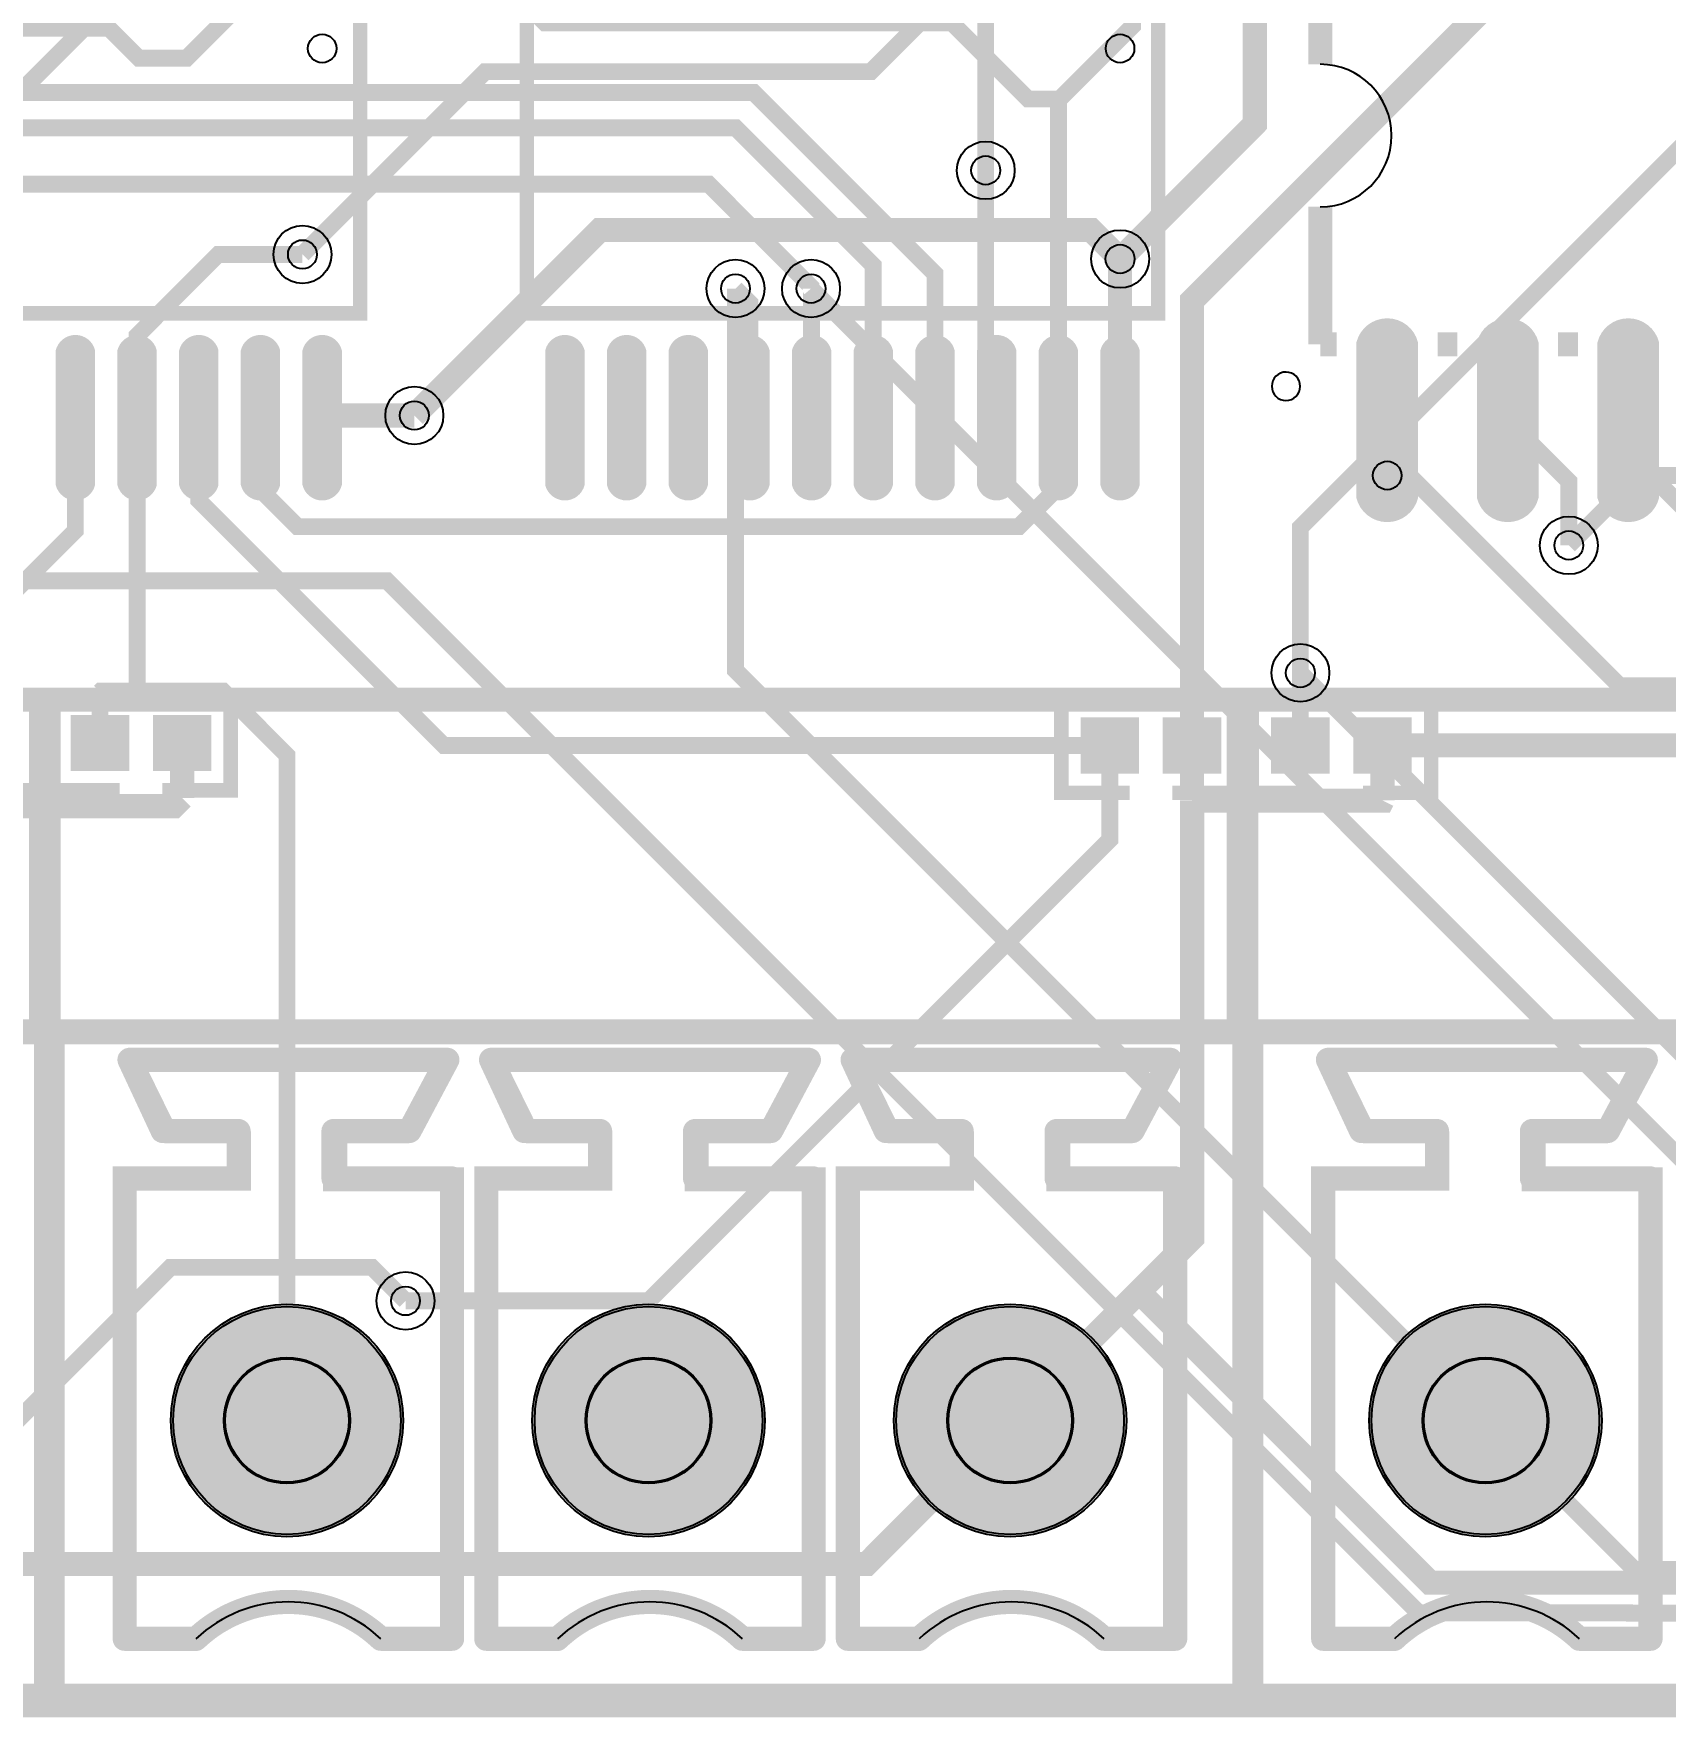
# Model space of a CAD drawing. Header units: millimetres. Extents: x -4 to 157, y 41 to 137.
# Drawn here: x 49.03 to 66.23, y 41.42 to 59.16 of the extents above; entities that cross this region are included whole.
import ezdxf

# ---------------------------------------------------------------- set-up
doc = ezdxf.new("R2010")
doc.units = ezdxf.units.MM
for name, color, linetype, true_color in [('BoardOutLine', 7, 'Continuous', 0xff00ff), ('BottomLayer', 7, 'Continuous', 0x0000ff), ('BottomSolderMaskLayer', 7, 'Continuous', 0xaa00ff), ('Document', 7, 'Continuous', 0xffffff), ('Hole', 7, 'Continuous', 0x222222), ('Multi-Layer', 7, 'Continuous', 0xc0c0c0), ('TopLayer', 7, 'Continuous', 0xff0000), ('TopPasteMaskLayer', 7, 'Continuous', 0x808080), ('TopSilkLayer', 7, 'Continuous', 0xffcc00), ('TopSolderMaskLayer', 7, 'Continuous', 0x800080)]:
    doc.layers.add(name, color=color, linetype=linetype, true_color=true_color)

msp = doc.modelspace()

# ---------------------------------------------------------------- hatches: boundary and pattern name
at = {"layer": 'BottomSolderMaskLayer'}
for points in [[(50.478, 44.552, 1), (52.928, 44.552, 1)], [(54.288, 44.552, 1), (56.738, 44.552, 1)], [(58.098, 44.552, 1), (60.548, 44.552, 1)], [(63.107, 44.552, 1), (65.557, 44.552, 1)]]:
    msp.add_hatch(color=256, dxfattribs=at).paths.add_polyline_path(points)
at = {"layer": 'Document'}
for points in [[(53.393, 48.225), (50.242, 48.225), (50.474, 47.729), (51.193, 47.729), (51.21, 47.728), (51.226, 47.724), (51.242, 47.719), (51.256, 47.712), (51.27, 47.702), (51.283, 47.692), (51.294, 47.679), (51.303, 47.665), (51.31, 47.65), (51.316, 47.635), (51.319, 47.618), (51.32, 47.602), (51.32, 47.102), (51.319, 47.085), (51.316, 47.069), (51.31, 47.053), (51.303, 47.038), (51.294, 47.024), (51.283, 47.012), (51.27, 47.001), (51.256, 46.992), (51.242, 46.984), (51.226, 46.979), (51.21, 46.976), (51.193, 46.975), (50.12, 46.975), (50.12, 42.379), (50.743, 42.379), (50.76, 42.378), (50.776, 42.374), (50.792, 42.369), (50.806, 42.362), (50.82, 42.353), (50.833, 42.342), (50.844, 42.329), (50.853, 42.315), (50.86, 42.3), (50.866, 42.285), (50.869, 42.268), (50.87, 42.252), (50.869, 42.235), (50.866, 42.219), (50.86, 42.203), (50.853, 42.188), (50.844, 42.174), (50.833, 42.162), (50.82, 42.151), (50.806, 42.142), (50.792, 42.134), (50.776, 42.129), (50.76, 42.126), (50.743, 42.125), (49.993, 42.125), (49.976, 42.126), (49.96, 42.129), (49.944, 42.134), (49.929, 42.142), (49.916, 42.151), (49.903, 42.162), (49.892, 42.174), (49.883, 42.188), (49.876, 42.203), (49.87, 42.219), (49.867, 42.235), (49.866, 42.252), (49.866, 47.102), (49.867, 47.118), (49.87, 47.135), (49.876, 47.15), (49.883, 47.165), (49.892, 47.179), (49.903, 47.192), (49.916, 47.203), (49.929, 47.212), (49.944, 47.219), (49.96, 47.224), (49.976, 47.228), (49.993, 47.229), (51.066, 47.229), (51.066, 47.475), (50.393, 47.475), (50.375, 47.476), (50.357, 47.48), (50.341, 47.486), (50.325, 47.495), (50.31, 47.505), (50.297, 47.518), (50.287, 47.532), (50.278, 47.548), (49.928, 48.298), (49.922, 48.314), (49.918, 48.33), (49.916, 48.347), (49.917, 48.364), (49.919, 48.381), (49.924, 48.397), (49.931, 48.413), (49.941, 48.427), (49.952, 48.44), (49.964, 48.451), (49.978, 48.461), (49.993, 48.469), (50.009, 48.474), (50.026, 48.478), (50.043, 48.479), (53.393, 48.479), (53.409, 48.478), (53.426, 48.474), (53.442, 48.469), (53.456, 48.462), (53.47, 48.453), (53.483, 48.442), (53.494, 48.429), (53.503, 48.415), (53.51, 48.4), (53.516, 48.385), (53.519, 48.368), (53.52, 48.352), (53.519, 48.335), (53.516, 48.319), (53.51, 48.303), (53.503, 48.288), (53.494, 48.274), (53.483, 48.262), (53.47, 48.251), (53.456, 48.242), (53.442, 48.234), (53.426, 48.229), (53.409, 48.226), (53.393, 48.225)], [(53.505, 48.292), (53.105, 47.542), (53.096, 47.527), (53.085, 47.514), (53.072, 47.503), (53.058, 47.493), (53.043, 47.485), (53.027, 47.479), (53.01, 47.476), (52.993, 47.475), (52.32, 47.475), (52.32, 47.229), (53.443, 47.229), (53.46, 47.228), (53.476, 47.224), (53.492, 47.219), (53.506, 47.212), (53.52, 47.203), (53.533, 47.192), (53.544, 47.179), (53.553, 47.165), (53.56, 47.15), (53.566, 47.135), (53.569, 47.118), (53.57, 47.102), (53.57, 42.252), (53.569, 42.235), (53.566, 42.219), (53.56, 42.203), (53.553, 42.188), (53.544, 42.174), (53.533, 42.162), (53.52, 42.151), (53.506, 42.142), (53.492, 42.134), (53.476, 42.129), (53.46, 42.126), (53.443, 42.125), (52.693, 42.125), (52.676, 42.126), (52.66, 42.129), (52.644, 42.134), (52.629, 42.142), (52.616, 42.151), (52.603, 42.162), (52.592, 42.174), (52.583, 42.188), (52.576, 42.203), (52.57, 42.219), (52.567, 42.235), (52.566, 42.252), (52.567, 42.268), (52.57, 42.285), (52.576, 42.3), (52.583, 42.315), (52.592, 42.329), (52.603, 42.342), (52.616, 42.353), (52.629, 42.362), (52.644, 42.369), (52.66, 42.374), (52.676, 42.378), (52.693, 42.379), (53.316, 42.379), (53.316, 46.975), (52.193, 46.975), (52.176, 46.976), (52.16, 46.979), (52.144, 46.984), (52.129, 46.992), (52.116, 47.001), (52.103, 47.012), (52.092, 47.024), (52.083, 47.038), (52.076, 47.053), (52.07, 47.069), (52.067, 47.085), (52.066, 47.102), (52.066, 47.602), (52.067, 47.618), (52.07, 47.635), (52.076, 47.65), (52.083, 47.665), (52.092, 47.679), (52.103, 47.692), (52.116, 47.702), (52.129, 47.712), (52.144, 47.719), (52.16, 47.724), (52.176, 47.728), (52.193, 47.729), (52.917, 47.729), (53.281, 48.412), (53.29, 48.426), (53.3, 48.438), (53.312, 48.45), (53.326, 48.46), (53.34, 48.467), (53.356, 48.473), (53.372, 48.477), (53.389, 48.479), (53.405, 48.478), (53.422, 48.475), (53.438, 48.471), (53.453, 48.464), (53.467, 48.455), (53.48, 48.445), (53.491, 48.432), (53.501, 48.419), (53.509, 48.404), (53.514, 48.389), (53.518, 48.373), (53.52, 48.356), (53.519, 48.339), (53.517, 48.323), (53.512, 48.307), (53.505, 48.292)], [(57.203, 48.225), (54.052, 48.225), (54.284, 47.729), (55.003, 47.729), (55.019, 47.728), (55.036, 47.724), (55.051, 47.719), (55.066, 47.712), (55.08, 47.702), (55.093, 47.692), (55.104, 47.679), (55.113, 47.665), (55.12, 47.65), (55.125, 47.635), (55.129, 47.618), (55.13, 47.602), (55.13, 47.102), (55.129, 47.085), (55.125, 47.069), (55.12, 47.053), (55.113, 47.038), (55.104, 47.024), (55.093, 47.012), (55.08, 47.001), (55.066, 46.992), (55.051, 46.984), (55.036, 46.979), (55.019, 46.976), (55.003, 46.975), (53.93, 46.975), (53.93, 42.379), (54.553, 42.379), (54.569, 42.378), (54.586, 42.375), (54.601, 42.369), (54.616, 42.362), (54.63, 42.353), (54.643, 42.342), (54.654, 42.329), (54.663, 42.315), (54.67, 42.3), (54.676, 42.285), (54.679, 42.268), (54.68, 42.252), (54.679, 42.235), (54.676, 42.219), (54.67, 42.203), (54.663, 42.188), (54.654, 42.175), (54.643, 42.162), (54.63, 42.151), (54.616, 42.142), (54.601, 42.135), (54.586, 42.129), (54.569, 42.126), (54.553, 42.125), (53.803, 42.125), (53.786, 42.126), (53.77, 42.129), (53.754, 42.135), (53.739, 42.142), (53.726, 42.151), (53.713, 42.162), (53.702, 42.175), (53.693, 42.188), (53.685, 42.203), (53.68, 42.219), (53.677, 42.235), (53.676, 42.252), (53.676, 47.102), (53.677, 47.118), (53.68, 47.135), (53.685, 47.15), (53.693, 47.165), (53.702, 47.179), (53.713, 47.192), (53.726, 47.203), (53.739, 47.212), (53.754, 47.219), (53.77, 47.224), (53.786, 47.228), (53.803, 47.229), (54.876, 47.229), (54.876, 47.475), (54.203, 47.475), (54.185, 47.476), (54.167, 47.48), (54.151, 47.486), (54.135, 47.495), (54.12, 47.505), (54.107, 47.518), (54.097, 47.532), (54.088, 47.548), (53.738, 48.298), (53.732, 48.314), (53.728, 48.33), (53.726, 48.347), (53.726, 48.364), (53.729, 48.381), (53.734, 48.397), (53.741, 48.413), (53.751, 48.427), (53.761, 48.44), (53.774, 48.451), (53.788, 48.461), (53.803, 48.469), (53.819, 48.474), (53.836, 48.478), (53.853, 48.479), (57.203, 48.479), (57.219, 48.478), (57.236, 48.474), (57.251, 48.469), (57.266, 48.462), (57.28, 48.453), (57.293, 48.442), (57.304, 48.429), (57.313, 48.415), (57.32, 48.4), (57.326, 48.385), (57.329, 48.368), (57.33, 48.352), (57.329, 48.335), (57.326, 48.319), (57.32, 48.303), (57.313, 48.288), (57.304, 48.274), (57.293, 48.262), (57.28, 48.251), (57.266, 48.242), (57.251, 48.234), (57.236, 48.229), (57.219, 48.226), (57.203, 48.225)], [(57.315, 48.292), (56.915, 47.542), (56.906, 47.527), (56.895, 47.514), (56.882, 47.503), (56.868, 47.493), (56.853, 47.485), (56.837, 47.479), (56.82, 47.476), (56.803, 47.475), (56.13, 47.475), (56.13, 47.229), (57.253, 47.229), (57.269, 47.228), (57.286, 47.224), (57.301, 47.219), (57.316, 47.212), (57.33, 47.203), (57.343, 47.192), (57.354, 47.179), (57.363, 47.165), (57.37, 47.15), (57.376, 47.135), (57.379, 47.118), (57.38, 47.102), (57.38, 42.252), (57.379, 42.235), (57.376, 42.219), (57.37, 42.203), (57.363, 42.188), (57.354, 42.175), (57.343, 42.162), (57.33, 42.151), (57.316, 42.142), (57.301, 42.135), (57.286, 42.129), (57.269, 42.126), (57.253, 42.125), (56.503, 42.125), (56.486, 42.126), (56.47, 42.129), (56.454, 42.135), (56.439, 42.142), (56.426, 42.151), (56.413, 42.162), (56.402, 42.175), (56.393, 42.188), (56.386, 42.203), (56.38, 42.219), (56.377, 42.235), (56.376, 42.252), (56.377, 42.268), (56.38, 42.285), (56.386, 42.3), (56.393, 42.315), (56.402, 42.329), (56.413, 42.342), (56.426, 42.353), (56.439, 42.362), (56.454, 42.369), (56.47, 42.375), (56.486, 42.378), (56.503, 42.379), (57.126, 42.379), (57.126, 46.975), (56.003, 46.975), (55.986, 46.976), (55.97, 46.979), (55.954, 46.984), (55.939, 46.992), (55.926, 47.001), (55.913, 47.012), (55.902, 47.024), (55.893, 47.038), (55.886, 47.053), (55.88, 47.069), (55.877, 47.085), (55.876, 47.102), (55.876, 47.602), (55.877, 47.618), (55.88, 47.635), (55.886, 47.65), (55.893, 47.665), (55.902, 47.679), (55.913, 47.692), (55.926, 47.702), (55.939, 47.712), (55.954, 47.719), (55.97, 47.724), (55.986, 47.728), (56.003, 47.729), (56.727, 47.729), (57.091, 48.412), (57.1, 48.425), (57.11, 48.438), (57.122, 48.449), (57.136, 48.459), (57.151, 48.466), (57.166, 48.472), (57.182, 48.475), (57.198, 48.477), (57.215, 48.476), (57.231, 48.474), (57.247, 48.469), (57.262, 48.462), (57.276, 48.453), (57.288, 48.443), (57.3, 48.431), (57.309, 48.418), (57.317, 48.403), (57.323, 48.388), (57.327, 48.372), (57.329, 48.356), (57.328, 48.339), (57.326, 48.323), (57.321, 48.307), (57.315, 48.292)], [(61.013, 48.225), (57.862, 48.225), (58.094, 47.729), (58.813, 47.729), (58.83, 47.728), (58.846, 47.724), (58.862, 47.719), (58.876, 47.712), (58.89, 47.702), (58.903, 47.692), (58.914, 47.679), (58.923, 47.665), (58.93, 47.65), (58.936, 47.635), (58.939, 47.618), (58.94, 47.602), (58.94, 47.102), (58.939, 47.085), (58.936, 47.069), (58.93, 47.053), (58.923, 47.038), (58.914, 47.024), (58.903, 47.012), (58.89, 47.001), (58.876, 46.992), (58.862, 46.984), (58.846, 46.979), (58.83, 46.976), (58.813, 46.975), (57.74, 46.975), (57.74, 42.379), (58.363, 42.379), (58.38, 42.378), (58.396, 42.374), (58.412, 42.369), (58.426, 42.362), (58.44, 42.352), (58.453, 42.341), (58.464, 42.329), (58.473, 42.315), (58.48, 42.3), (58.486, 42.285), (58.489, 42.268), (58.49, 42.252), (58.489, 42.235), (58.486, 42.219), (58.48, 42.203), (58.473, 42.188), (58.464, 42.174), (58.453, 42.162), (58.44, 42.151), (58.426, 42.142), (58.412, 42.134), (58.396, 42.129), (58.38, 42.126), (58.363, 42.125), (57.613, 42.125), (57.596, 42.126), (57.58, 42.129), (57.564, 42.134), (57.549, 42.142), (57.536, 42.151), (57.523, 42.162), (57.512, 42.174), (57.503, 42.188), (57.496, 42.203), (57.49, 42.219), (57.487, 42.235), (57.486, 42.252), (57.486, 47.102), (57.487, 47.118), (57.49, 47.135), (57.496, 47.15), (57.503, 47.165), (57.512, 47.179), (57.523, 47.192), (57.536, 47.202), (57.549, 47.212), (57.564, 47.219), (57.58, 47.224), (57.596, 47.228), (57.613, 47.229), (58.686, 47.229), (58.686, 47.475), (58.013, 47.475), (57.995, 47.476), (57.977, 47.48), (57.961, 47.486), (57.945, 47.495), (57.93, 47.505), (57.918, 47.518), (57.907, 47.532), (57.898, 47.548), (57.548, 48.298), (57.542, 48.314), (57.538, 48.33), (57.536, 48.347), (57.537, 48.364), (57.539, 48.381), (57.544, 48.397), (57.552, 48.413), (57.561, 48.427), (57.572, 48.44), (57.584, 48.451), (57.598, 48.461), (57.613, 48.469), (57.629, 48.474), (57.646, 48.478), (57.663, 48.479), (61.013, 48.479), (61.03, 48.478), (61.046, 48.474), (61.062, 48.469), (61.076, 48.462), (61.09, 48.452), (61.103, 48.441), (61.114, 48.429), (61.123, 48.415), (61.13, 48.4), (61.136, 48.385), (61.139, 48.368), (61.14, 48.352), (61.139, 48.335), (61.136, 48.319), (61.13, 48.303), (61.123, 48.288), (61.114, 48.274), (61.103, 48.262), (61.09, 48.251), (61.076, 48.242), (61.062, 48.234), (61.046, 48.229), (61.03, 48.226), (61.013, 48.225)], [(61.125, 48.292), (60.725, 47.542), (60.716, 47.527), (60.705, 47.514), (60.692, 47.503), (60.678, 47.493), (60.663, 47.485), (60.647, 47.479), (60.63, 47.476), (60.613, 47.475), (59.94, 47.475), (59.94, 47.229), (61.063, 47.229), (61.08, 47.228), (61.096, 47.224), (61.112, 47.219), (61.126, 47.212), (61.14, 47.202), (61.153, 47.192), (61.164, 47.179), (61.173, 47.165), (61.18, 47.15), (61.186, 47.135), (61.189, 47.118), (61.19, 47.102), (61.19, 42.252), (61.189, 42.235), (61.186, 42.219), (61.18, 42.203), (61.173, 42.188), (61.164, 42.174), (61.153, 42.162), (61.14, 42.151), (61.126, 42.142), (61.112, 42.134), (61.096, 42.129), (61.08, 42.126), (61.063, 42.125), (60.313, 42.125), (60.296, 42.126), (60.28, 42.129), (60.264, 42.134), (60.249, 42.142), (60.236, 42.151), (60.223, 42.162), (60.212, 42.174), (60.203, 42.188), (60.196, 42.203), (60.19, 42.219), (60.187, 42.235), (60.186, 42.252), (60.187, 42.268), (60.19, 42.285), (60.196, 42.3), (60.203, 42.315), (60.212, 42.329), (60.223, 42.341), (60.236, 42.352), (60.249, 42.362), (60.264, 42.369), (60.28, 42.374), (60.296, 42.378), (60.313, 42.379), (60.936, 42.379), (60.936, 46.975), (59.813, 46.975), (59.796, 46.976), (59.78, 46.979), (59.764, 46.984), (59.749, 46.992), (59.736, 47.001), (59.723, 47.012), (59.712, 47.024), (59.703, 47.038), (59.696, 47.053), (59.69, 47.069), (59.687, 47.085), (59.686, 47.102), (59.686, 47.602), (59.687, 47.618), (59.69, 47.635), (59.696, 47.65), (59.703, 47.665), (59.712, 47.679), (59.723, 47.692), (59.736, 47.702), (59.749, 47.712), (59.764, 47.719), (59.78, 47.724), (59.796, 47.728), (59.813, 47.729), (60.537, 47.729), (60.901, 48.411), (60.91, 48.426), (60.92, 48.438), (60.932, 48.45), (60.946, 48.459), (60.96, 48.467), (60.976, 48.473), (60.992, 48.477), (61.009, 48.479), (61.025, 48.478), (61.042, 48.475), (61.058, 48.471), (61.073, 48.464), (61.087, 48.455), (61.1, 48.444), (61.111, 48.432), (61.121, 48.419), (61.129, 48.404), (61.134, 48.389), (61.138, 48.372), (61.14, 48.356), (61.139, 48.339), (61.137, 48.323), (61.132, 48.307), (61.125, 48.292)], [(66.022, 48.225), (62.872, 48.225), (63.103, 47.729), (63.822, 47.729), (63.839, 47.728), (63.855, 47.724), (63.871, 47.719), (63.886, 47.712), (63.899, 47.702), (63.912, 47.692), (63.923, 47.679), (63.932, 47.665), (63.939, 47.65), (63.945, 47.635), (63.948, 47.618), (63.949, 47.602), (63.949, 47.102), (63.948, 47.085), (63.945, 47.069), (63.939, 47.053), (63.932, 47.038), (63.923, 47.024), (63.912, 47.012), (63.899, 47.001), (63.886, 46.992), (63.871, 46.984), (63.855, 46.979), (63.839, 46.976), (63.822, 46.975), (62.749, 46.975), (62.749, 42.379), (63.372, 42.379), (63.389, 42.378), (63.405, 42.374), (63.421, 42.369), (63.436, 42.362), (63.449, 42.353), (63.462, 42.342), (63.473, 42.329), (63.482, 42.315), (63.489, 42.3), (63.495, 42.285), (63.498, 42.268), (63.499, 42.252), (63.498, 42.235), (63.495, 42.219), (63.489, 42.203), (63.482, 42.188), (63.473, 42.174), (63.462, 42.162), (63.449, 42.151), (63.436, 42.142), (63.421, 42.134), (63.405, 42.129), (63.389, 42.126), (63.372, 42.125), (62.622, 42.125), (62.606, 42.126), (62.589, 42.129), (62.573, 42.134), (62.559, 42.142), (62.545, 42.151), (62.532, 42.162), (62.521, 42.174), (62.512, 42.188), (62.505, 42.203), (62.499, 42.219), (62.496, 42.235), (62.495, 42.252), (62.495, 47.102), (62.496, 47.118), (62.499, 47.135), (62.505, 47.15), (62.512, 47.165), (62.521, 47.179), (62.532, 47.192), (62.545, 47.203), (62.559, 47.212), (62.573, 47.219), (62.589, 47.224), (62.606, 47.228), (62.622, 47.229), (63.695, 47.229), (63.695, 47.475), (63.022, 47.475), (63.004, 47.476), (62.987, 47.48), (62.97, 47.486), (62.954, 47.495), (62.939, 47.505), (62.927, 47.518), (62.916, 47.532), (62.907, 47.548), (62.557, 48.298), (62.551, 48.314), (62.547, 48.33), (62.545, 48.347), (62.546, 48.364), (62.548, 48.381), (62.554, 48.397), (62.561, 48.413), (62.57, 48.427), (62.581, 48.44), (62.593, 48.451), (62.607, 48.461), (62.622, 48.469), (62.639, 48.474), (62.655, 48.478), (62.672, 48.479), (66.022, 48.479), (66.039, 48.478), (66.055, 48.474), (66.071, 48.469), (66.086, 48.462), (66.099, 48.453), (66.112, 48.442), (66.123, 48.429), (66.132, 48.415), (66.139, 48.4), (66.145, 48.385), (66.148, 48.368), (66.149, 48.352), (66.148, 48.335), (66.145, 48.319), (66.139, 48.303), (66.132, 48.288), (66.123, 48.274), (66.112, 48.262), (66.099, 48.251), (66.086, 48.242), (66.071, 48.234), (66.055, 48.229), (66.039, 48.226), (66.022, 48.225)], [(66.134, 48.292), (65.734, 47.542), (65.725, 47.527), (65.714, 47.514), (65.702, 47.503), (65.687, 47.493), (65.672, 47.485), (65.656, 47.479), (65.639, 47.476), (65.622, 47.475), (64.949, 47.475), (64.949, 47.229), (66.072, 47.229), (66.089, 47.228), (66.105, 47.224), (66.121, 47.219), (66.136, 47.212), (66.149, 47.203), (66.162, 47.192), (66.173, 47.179), (66.182, 47.165), (66.189, 47.15), (66.195, 47.135), (66.198, 47.118), (66.199, 47.102), (66.199, 42.252), (66.198, 42.235), (66.195, 42.219), (66.189, 42.203), (66.182, 42.188), (66.173, 42.174), (66.162, 42.162), (66.149, 42.151), (66.136, 42.142), (66.121, 42.134), (66.105, 42.129), (66.089, 42.126), (66.072, 42.125), (65.322, 42.125), (65.306, 42.126), (65.289, 42.129), (65.273, 42.134), (65.259, 42.142), (65.245, 42.151), (65.232, 42.162), (65.221, 42.174), (65.212, 42.188), (65.205, 42.203), (65.199, 42.219), (65.196, 42.235), (65.195, 42.252), (65.196, 42.268), (65.199, 42.285), (65.205, 42.3), (65.212, 42.315), (65.221, 42.329), (65.232, 42.342), (65.245, 42.353), (65.259, 42.362), (65.273, 42.369), (65.289, 42.374), (65.306, 42.378), (65.322, 42.379), (65.945, 42.379), (65.945, 46.975), (64.822, 46.975), (64.805, 46.976), (64.789, 46.979), (64.773, 46.984), (64.759, 46.992), (64.745, 47.001), (64.732, 47.012), (64.721, 47.024), (64.712, 47.038), (64.705, 47.053), (64.699, 47.069), (64.696, 47.085), (64.695, 47.102), (64.695, 47.602), (64.696, 47.618), (64.699, 47.635), (64.705, 47.65), (64.712, 47.665), (64.721, 47.679), (64.732, 47.692), (64.745, 47.702), (64.759, 47.712), (64.773, 47.719), (64.789, 47.724), (64.805, 47.728), (64.822, 47.729), (65.546, 47.729), (65.91, 48.412), (65.919, 48.426), (65.929, 48.438), (65.941, 48.45), (65.955, 48.46), (65.97, 48.467), (65.985, 48.473), (66.001, 48.477), (66.018, 48.479), (66.034, 48.478), (66.051, 48.475), (66.067, 48.471), (66.082, 48.464), (66.096, 48.455), (66.109, 48.445), (66.12, 48.432), (66.13, 48.419), (66.138, 48.404), (66.144, 48.389), (66.147, 48.373), (66.149, 48.356), (66.149, 48.339), (66.146, 48.323), (66.141, 48.307), (66.134, 48.292)], [(52.605, 42.16), (52.567, 42.194), (52.528, 42.227), (52.487, 42.259), (52.445, 42.289), (52.402, 42.317), (52.358, 42.343), (52.313, 42.368), (52.266, 42.391), (52.219, 42.412), (52.171, 42.431), (52.123, 42.448), (52.074, 42.463), (52.024, 42.476), (51.974, 42.488), (51.923, 42.497), (51.872, 42.504), (51.821, 42.509), (51.769, 42.512), (51.718, 42.513), (51.666, 42.512), (51.615, 42.509), (51.563, 42.504), (51.512, 42.496), (51.462, 42.487), (51.411, 42.476), (51.362, 42.463), (51.312, 42.447), (51.264, 42.43), (51.216, 42.411), (51.169, 42.39), (51.123, 42.367), (51.078, 42.342), (51.033, 42.316), (50.99, 42.288), (50.948, 42.258), (50.908, 42.226), (50.868, 42.193), (50.83, 42.158), (50.817, 42.148), (50.803, 42.139), (50.788, 42.132), (50.772, 42.127), (50.756, 42.124), (50.739, 42.124), (50.723, 42.125), (50.707, 42.129), (50.691, 42.134), (50.676, 42.142), (50.663, 42.152), (50.651, 42.163), (50.64, 42.176), (50.631, 42.19), (50.624, 42.205), (50.619, 42.221), (50.616, 42.237), (50.616, 42.254), (50.617, 42.27), (50.621, 42.287), (50.627, 42.302), (50.634, 42.317), (50.644, 42.33), (50.655, 42.343), (50.697, 42.381), (50.741, 42.418), (50.786, 42.454), (50.832, 42.487), (50.879, 42.519), (50.928, 42.549), (50.978, 42.578), (51.028, 42.604), (51.08, 42.629), (51.132, 42.651), (51.186, 42.672), (51.24, 42.691), (51.294, 42.708), (51.35, 42.722), (51.405, 42.735), (51.461, 42.745), (51.518, 42.754), (51.575, 42.76), (51.632, 42.765), (51.689, 42.767), (51.746, 42.767), (51.803, 42.765), (51.86, 42.761), (51.917, 42.754), (51.973, 42.746), (52.03, 42.735), (52.085, 42.723), (52.141, 42.708), (52.195, 42.692), (52.249, 42.673), (52.303, 42.652), (52.355, 42.63), (52.407, 42.605), (52.457, 42.579), (52.507, 42.55), (52.556, 42.52), (52.603, 42.488), (52.649, 42.455), (52.694, 42.42), (52.738, 42.383), (52.78, 42.344), (52.791, 42.332), (52.801, 42.318), (52.809, 42.304), (52.815, 42.288), (52.818, 42.272), (52.82, 42.255), (52.819, 42.239), (52.816, 42.222), (52.811, 42.206), (52.804, 42.191), (52.796, 42.177), (52.785, 42.165), (52.773, 42.153), (52.759, 42.144), (52.745, 42.136), (52.729, 42.13), (52.713, 42.126), (52.696, 42.125), (52.68, 42.126), (52.663, 42.128), (52.647, 42.133), (52.632, 42.14), (52.618, 42.149), (52.605, 42.16)], [(56.415, 42.16), (56.377, 42.194), (56.338, 42.227), (56.297, 42.259), (56.255, 42.289), (56.212, 42.317), (56.168, 42.343), (56.123, 42.368), (56.076, 42.391), (56.029, 42.412), (55.981, 42.431), (55.933, 42.448), (55.884, 42.463), (55.834, 42.476), (55.783, 42.488), (55.733, 42.497), (55.682, 42.504), (55.63, 42.509), (55.579, 42.512), (55.528, 42.513), (55.476, 42.512), (55.425, 42.509), (55.373, 42.504), (55.322, 42.497), (55.272, 42.487), (55.221, 42.476), (55.172, 42.463), (55.122, 42.448), (55.074, 42.43), (55.026, 42.411), (54.979, 42.39), (54.933, 42.367), (54.887, 42.343), (54.843, 42.316), (54.8, 42.288), (54.758, 42.258), (54.718, 42.226), (54.678, 42.193), (54.64, 42.159), (54.628, 42.148), (54.614, 42.139), (54.6, 42.132), (54.585, 42.127), (54.569, 42.123), (54.553, 42.122), (54.537, 42.123), (54.521, 42.126), (54.505, 42.13), (54.491, 42.137), (54.477, 42.146), (54.465, 42.156), (54.453, 42.168), (54.444, 42.181), (54.436, 42.195), (54.43, 42.21), (54.426, 42.225), (54.424, 42.241), (54.424, 42.258), (54.426, 42.274), (54.43, 42.289), (54.436, 42.304), (54.444, 42.318), (54.454, 42.331), (54.465, 42.343), (54.507, 42.381), (54.551, 42.418), (54.596, 42.454), (54.642, 42.487), (54.689, 42.519), (54.738, 42.549), (54.788, 42.578), (54.838, 42.604), (54.89, 42.629), (54.942, 42.652), (54.996, 42.672), (55.05, 42.691), (55.104, 42.708), (55.159, 42.722), (55.215, 42.735), (55.271, 42.746), (55.328, 42.754), (55.385, 42.76), (55.442, 42.765), (55.499, 42.767), (55.556, 42.767), (55.613, 42.765), (55.67, 42.761), (55.727, 42.754), (55.783, 42.746), (55.84, 42.735), (55.895, 42.723), (55.951, 42.708), (56.005, 42.692), (56.059, 42.673), (56.113, 42.652), (56.165, 42.63), (56.217, 42.605), (56.267, 42.579), (56.317, 42.551), (56.366, 42.52), (56.413, 42.489), (56.459, 42.455), (56.504, 42.42), (56.548, 42.383), (56.59, 42.344), (56.601, 42.332), (56.611, 42.319), (56.619, 42.304), (56.624, 42.288), (56.628, 42.272), (56.63, 42.256), (56.629, 42.239), (56.626, 42.223), (56.621, 42.207), (56.614, 42.192), (56.606, 42.177), (56.595, 42.165), (56.583, 42.153), (56.569, 42.144), (56.555, 42.136), (56.539, 42.13), (56.523, 42.127), (56.506, 42.125), (56.49, 42.126), (56.473, 42.128), (56.457, 42.133), (56.442, 42.14), (56.428, 42.149), (56.415, 42.16)], [(60.226, 42.16), (60.187, 42.194), (60.148, 42.227), (60.107, 42.259), (60.065, 42.289), (60.022, 42.317), (59.978, 42.343), (59.933, 42.368), (59.886, 42.391), (59.839, 42.412), (59.791, 42.431), (59.743, 42.448), (59.694, 42.463), (59.644, 42.476), (59.594, 42.488), (59.543, 42.497), (59.492, 42.504), (59.441, 42.509), (59.389, 42.512), (59.338, 42.513), (59.286, 42.512), (59.235, 42.509), (59.183, 42.504), (59.132, 42.496), (59.082, 42.487), (59.031, 42.476), (58.982, 42.463), (58.932, 42.447), (58.884, 42.43), (58.836, 42.411), (58.789, 42.39), (58.743, 42.367), (58.698, 42.342), (58.653, 42.316), (58.61, 42.288), (58.568, 42.258), (58.528, 42.226), (58.488, 42.193), (58.45, 42.158), (58.437, 42.148), (58.423, 42.139), (58.408, 42.132), (58.392, 42.127), (58.376, 42.124), (58.359, 42.124), (58.343, 42.125), (58.327, 42.129), (58.311, 42.134), (58.296, 42.142), (58.283, 42.152), (58.271, 42.163), (58.26, 42.176), (58.251, 42.19), (58.244, 42.205), (58.239, 42.221), (58.236, 42.237), (58.236, 42.254), (58.237, 42.27), (58.241, 42.287), (58.247, 42.302), (58.254, 42.317), (58.264, 42.33), (58.275, 42.343), (58.317, 42.381), (58.361, 42.418), (58.406, 42.454), (58.452, 42.487), (58.5, 42.519), (58.548, 42.549), (58.598, 42.578), (58.648, 42.604), (58.7, 42.629), (58.752, 42.651), (58.806, 42.672), (58.86, 42.691), (58.914, 42.708), (58.97, 42.722), (59.025, 42.735), (59.081, 42.745), (59.138, 42.754), (59.195, 42.76), (59.252, 42.765), (59.309, 42.767), (59.366, 42.767), (59.423, 42.765), (59.48, 42.76), (59.537, 42.754), (59.593, 42.746), (59.65, 42.735), (59.705, 42.723), (59.761, 42.708), (59.815, 42.692), (59.869, 42.673), (59.923, 42.652), (59.975, 42.63), (60.027, 42.605), (60.077, 42.579), (60.127, 42.55), (60.176, 42.52), (60.223, 42.488), (60.269, 42.455), (60.314, 42.42), (60.358, 42.383), (60.4, 42.344), (60.411, 42.332), (60.421, 42.318), (60.429, 42.304), (60.435, 42.288), (60.438, 42.272), (60.44, 42.255), (60.439, 42.239), (60.436, 42.222), (60.431, 42.206), (60.425, 42.191), (60.416, 42.177), (60.405, 42.165), (60.393, 42.153), (60.379, 42.144), (60.365, 42.136), (60.349, 42.13), (60.333, 42.126), (60.316, 42.125), (60.3, 42.126), (60.283, 42.128), (60.267, 42.133), (60.252, 42.14), (60.238, 42.149), (60.226, 42.16)], [(65.235, 42.16), (65.197, 42.194), (65.157, 42.227), (65.116, 42.259), (65.074, 42.289), (65.031, 42.317), (64.987, 42.343), (64.942, 42.368), (64.896, 42.391), (64.848, 42.412), (64.801, 42.431), (64.752, 42.448), (64.703, 42.463), (64.653, 42.476), (64.603, 42.488), (64.552, 42.497), (64.501, 42.504), (64.45, 42.509), (64.398, 42.512), (64.347, 42.513), (64.295, 42.512), (64.244, 42.509), (64.193, 42.504), (64.142, 42.496), (64.091, 42.487), (64.041, 42.476), (63.991, 42.463), (63.942, 42.447), (63.893, 42.43), (63.845, 42.411), (63.798, 42.39), (63.752, 42.367), (63.707, 42.342), (63.663, 42.316), (63.619, 42.288), (63.578, 42.258), (63.537, 42.226), (63.497, 42.193), (63.459, 42.158), (63.447, 42.148), (63.433, 42.139), (63.417, 42.132), (63.402, 42.127), (63.385, 42.124), (63.369, 42.124), (63.352, 42.125), (63.336, 42.129), (63.32, 42.134), (63.306, 42.142), (63.292, 42.152), (63.28, 42.163), (63.269, 42.176), (63.26, 42.19), (63.253, 42.205), (63.248, 42.221), (63.246, 42.237), (63.245, 42.254), (63.246, 42.27), (63.25, 42.287), (63.256, 42.302), (63.264, 42.317), (63.273, 42.33), (63.284, 42.343), (63.327, 42.381), (63.37, 42.418), (63.415, 42.454), (63.461, 42.487), (63.509, 42.519), (63.557, 42.549), (63.607, 42.578), (63.657, 42.604), (63.709, 42.629), (63.762, 42.651), (63.815, 42.672), (63.869, 42.691), (63.923, 42.708), (63.979, 42.722), (64.034, 42.735), (64.091, 42.745), (64.147, 42.754), (64.204, 42.76), (64.261, 42.765), (64.318, 42.767), (64.375, 42.767), (64.432, 42.765), (64.489, 42.761), (64.546, 42.754), (64.603, 42.746), (64.659, 42.735), (64.715, 42.723), (64.77, 42.708), (64.824, 42.692), (64.879, 42.673), (64.932, 42.652), (64.984, 42.63), (65.036, 42.605), (65.087, 42.579), (65.136, 42.55), (65.185, 42.52), (65.232, 42.488), (65.279, 42.455), (65.323, 42.42), (65.367, 42.383), (65.409, 42.344), (65.421, 42.332), (65.43, 42.318), (65.438, 42.304), (65.444, 42.288), (65.447, 42.272), (65.449, 42.255), (65.448, 42.239), (65.446, 42.222), (65.441, 42.206), (65.434, 42.191), (65.425, 42.177), (65.414, 42.165), (65.402, 42.153), (65.388, 42.144), (65.374, 42.136), (65.358, 42.13), (65.342, 42.126), (65.325, 42.125), (65.309, 42.126), (65.292, 42.128), (65.277, 42.133), (65.262, 42.14), (65.247, 42.149), (65.235, 42.16)]]:
    msp.add_hatch(color=256, dxfattribs=at).paths.add_polyline_path(points)
at = {"layer": 'Multi-Layer'}
for points in [[(50.503, 44.552, 1), (52.903, 44.552, 1)], [(54.313, 44.552, 1), (56.713, 44.552, 1)], [(58.123, 44.552, 1), (60.523, 44.552, 1)], [(63.132, 44.552, 1), (65.532, 44.552, 1)]]:
    msp.add_hatch(color=256, dxfattribs=at).paths.add_polyline_path(points)
at = {"layer": 'TopLayer'}
for points in [[(63.597, 54.29, -0.785398), (62.997, 54.29), (62.997, 55.89, -0.785398), (63.597, 55.89)], [(64.867, 54.29, -0.785398), (64.267, 54.29), (64.267, 55.89, -0.785398), (64.867, 55.89)], [(66.137, 54.29, -0.785398), (65.537, 54.29), (65.537, 55.89, -0.785398), (66.137, 55.89)], [(49.656, 54.428, -0.785398), (49.292, 54.428), (49.292, 55.806, -0.785398), (49.656, 55.806)], [(50.306, 54.428, -0.785398), (49.942, 54.428), (49.942, 55.806, -0.785398), (50.306, 55.806)], [(50.956, 54.428, -0.785398), (50.592, 54.428), (50.592, 55.806, -0.785398), (50.956, 55.806)], [(51.606, 54.428, -0.785398), (51.242, 54.428), (51.242, 55.806, -0.785398), (51.606, 55.806)], [(52.256, 54.428, -0.785398), (51.892, 54.428), (51.892, 55.806, -0.785398), (52.256, 55.806)], [(54.814, 54.428, -0.785398), (54.45, 54.428), (54.45, 55.806, -0.785398), (54.814, 55.806)], [(55.464, 54.428, -0.785398), (55.1, 54.428), (55.1, 55.806, -0.785398), (55.464, 55.806)], [(56.114, 54.428, -0.785398), (55.75, 54.428), (55.75, 55.806, -0.785398), (56.114, 55.806)], [(56.764, 54.428, -0.785398), (56.4, 54.428), (56.4, 55.806, -0.785398), (56.764, 55.806)], [(57.414, 54.428, -0.785398), (57.049, 54.428), (57.049, 55.806, -0.785398), (57.414, 55.806)], [(58.063, 54.428, -0.785398), (57.699, 54.428), (57.699, 55.806, -0.785398), (58.063, 55.806)], [(58.714, 54.428, -0.785398), (58.35, 54.428), (58.35, 55.806, -0.785398), (58.714, 55.806)], [(59.364, 54.428, -0.785398), (59, 54.428), (59, 55.806, -0.785398), (59.364, 55.806)], [(60.014, 54.428, -0.785398), (59.65, 54.428), (59.65, 55.806, -0.785398), (60.014, 55.806)], [(60.664, 54.428, -0.785398), (60.3, 54.428), (60.3, 55.806, -0.785398), (60.664, 55.806)], [(50.015, 51.419), (50.015, 51.959), (49.449, 51.959), (49.449, 51.419)], [(50.315, 51.419), (50.315, 51.959), (50.881, 51.959), (50.881, 51.419)], [(60.658, 51.394), (60.658, 51.934), (60.092, 51.934), (60.092, 51.394)], [(60.958, 51.394), (60.958, 51.934), (61.523, 51.934), (61.523, 51.394)], [(62.664, 51.394), (62.664, 51.934), (62.099, 51.934), (62.099, 51.394)], [(62.964, 51.394), (62.964, 51.934), (63.53, 51.934), (63.53, 51.394)]]:
    msp.add_hatch(color=256, dxfattribs=at).paths.add_polyline_path(points)
at = {"layer": 'TopPasteMaskLayer'}
for points in [[(63.597, 54.29, -0.785398), (62.997, 54.29), (62.997, 55.89, -0.785398), (63.597, 55.89)], [(64.867, 54.29, -0.785398), (64.267, 54.29), (64.267, 55.89, -0.785398), (64.867, 55.89)], [(66.137, 54.29, -0.785398), (65.537, 54.29), (65.537, 55.89, -0.785398), (66.137, 55.89)], [(49.656, 54.428, -0.785398), (49.292, 54.428), (49.292, 55.806, -0.785398), (49.656, 55.806)], [(50.306, 54.428, -0.785398), (49.942, 54.428), (49.942, 55.806, -0.785398), (50.306, 55.806)], [(50.956, 54.428, -0.785398), (50.592, 54.428), (50.592, 55.806, -0.785398), (50.956, 55.806)], [(51.606, 54.428, -0.785398), (51.242, 54.428), (51.242, 55.806, -0.785398), (51.606, 55.806)], [(52.256, 54.428, -0.785398), (51.892, 54.428), (51.892, 55.806, -0.785398), (52.256, 55.806)], [(54.814, 54.428, -0.785398), (54.45, 54.428), (54.45, 55.806, -0.785398), (54.814, 55.806)], [(55.464, 54.428, -0.785398), (55.1, 54.428), (55.1, 55.806, -0.785398), (55.464, 55.806)], [(56.114, 54.428, -0.785398), (55.75, 54.428), (55.75, 55.806, -0.785398), (56.114, 55.806)], [(56.764, 54.428, -0.785398), (56.4, 54.428), (56.4, 55.806, -0.785398), (56.764, 55.806)], [(57.414, 54.428, -0.785398), (57.049, 54.428), (57.049, 55.806, -0.785398), (57.414, 55.806)], [(58.063, 54.428, -0.785398), (57.699, 54.428), (57.699, 55.806, -0.785398), (58.063, 55.806)], [(58.714, 54.428, -0.785398), (58.35, 54.428), (58.35, 55.806, -0.785398), (58.714, 55.806)], [(59.364, 54.428, -0.785398), (59, 54.428), (59, 55.806, -0.785398), (59.364, 55.806)], [(60.014, 54.428, -0.785398), (59.65, 54.428), (59.65, 55.806, -0.785398), (60.014, 55.806)], [(60.664, 54.428, -0.785398), (60.3, 54.428), (60.3, 55.806, -0.785398), (60.664, 55.806)], [(50.03, 51.459), (50.03, 51.919), (49.99, 51.959), (49.489, 51.959), (49.449, 51.919), (49.449, 51.459), (49.489, 51.419), (49.99, 51.419)], [(50.3, 51.459), (50.3, 51.919), (50.34, 51.959), (50.841, 51.959), (50.881, 51.919), (50.881, 51.459), (50.841, 51.419), (50.34, 51.419)], [(60.673, 51.434), (60.673, 51.894), (60.633, 51.934), (60.132, 51.934), (60.092, 51.894), (60.092, 51.434), (60.132, 51.394), (60.633, 51.394)], [(60.943, 51.434), (60.943, 51.894), (60.983, 51.934), (61.483, 51.934), (61.523, 51.894), (61.523, 51.434), (61.483, 51.394), (60.983, 51.394)], [(62.679, 51.434), (62.679, 51.894), (62.639, 51.934), (62.139, 51.934), (62.099, 51.894), (62.099, 51.434), (62.139, 51.394), (62.639, 51.394)], [(62.949, 51.434), (62.949, 51.894), (62.989, 51.934), (63.49, 51.934), (63.53, 51.894), (63.53, 51.434), (63.49, 51.394), (62.989, 51.394)]]:
    msp.add_hatch(color=256, dxfattribs=at).paths.add_polyline_path(points)
at = {"layer": 'TopSolderMaskLayer'}
for points in [[(63.622, 54.272, -0.785398), (62.972, 54.272), (62.972, 55.909, -0.785398), (63.622, 55.909)], [(64.892, 54.272, -0.785398), (64.242, 54.272), (64.242, 55.909, -0.785398), (64.892, 55.909)], [(66.162, 54.272, -0.785398), (65.512, 54.272), (65.512, 55.909, -0.785398), (66.162, 55.909)], [(49.681, 54.408, -0.785398), (49.266, 54.408), (49.266, 55.826, -0.785398), (49.681, 55.826)], [(50.331, 54.408, -0.785398), (49.916, 54.408), (49.916, 55.826, -0.785398), (50.331, 55.826)], [(50.981, 54.408, -0.785398), (50.566, 54.408), (50.566, 55.826, -0.785398), (50.981, 55.826)], [(51.631, 54.408, -0.785398), (51.216, 54.408), (51.216, 55.826, -0.785398), (51.631, 55.826)], [(52.281, 54.408, -0.785398), (51.866, 54.408), (51.866, 55.826, -0.785398), (52.281, 55.826)], [(54.839, 54.408, -0.785398), (54.424, 54.408), (54.424, 55.826, -0.785398), (54.839, 55.826)], [(55.489, 54.408, -0.785398), (55.074, 54.408), (55.074, 55.826, -0.785398), (55.489, 55.826)], [(56.139, 54.408, -0.785398), (55.724, 54.408), (55.724, 55.826, -0.785398), (56.139, 55.826)], [(56.789, 54.408, -0.785398), (56.374, 54.408), (56.374, 55.826, -0.785398), (56.789, 55.826)], [(57.439, 54.408, -0.785398), (57.024, 54.408), (57.024, 55.826, -0.785398), (57.439, 55.826)], [(58.089, 54.408, -0.785398), (57.674, 54.408), (57.674, 55.826, -0.785398), (58.089, 55.826)], [(58.739, 54.408, -0.785398), (58.324, 54.408), (58.324, 55.826, -0.785398), (58.739, 55.826)], [(59.389, 54.408, -0.785398), (58.974, 54.408), (58.974, 55.826, -0.785398), (59.389, 55.826)], [(60.039, 54.408, -0.785398), (59.624, 54.408), (59.624, 55.826, -0.785398), (60.039, 55.826)], [(60.689, 54.408, -0.785398), (60.274, 54.408), (60.274, 55.826, -0.785398), (60.689, 55.826)], [(50.04, 51.394), (50.04, 51.985), (49.424, 51.985), (49.424, 51.394)], [(50.29, 51.394), (50.29, 51.985), (50.906, 51.985), (50.906, 51.394)], [(60.683, 51.368), (60.683, 51.959), (60.067, 51.959), (60.067, 51.368)], [(60.932, 51.368), (60.932, 51.959), (61.549, 51.959), (61.549, 51.368)], [(62.69, 51.368), (62.69, 51.959), (62.073, 51.959), (62.073, 51.368)], [(62.939, 51.368), (62.939, 51.959), (63.555, 51.959), (63.555, 51.368)], [(50.478, 44.552, 1), (52.928, 44.552, 1)], [(54.288, 44.552, 1), (56.738, 44.552, 1)], [(58.098, 44.552, 1), (60.548, 44.552, 1)], [(63.107, 44.552, 1), (65.557, 44.552, 1)]]:
    msp.add_hatch(color=256, dxfattribs=at).paths.add_polyline_path(points)

# ---------------------------------------------------------------- linework, layer by layer
at = {"layer": 'BoardOutLine', "const_width": 0.254}
msp.add_lwpolyline([(100.543, 129.052), (100.543, 136.552), (-3.457, 136.552), (-3.457, 41.552), (156.543, 41.552), (156.543, 136.552), (125.543, 136.552), (125.543, 129.052), (100.543, 129.052)], close=True, dxfattribs=at)
at = {"layer": 'BottomLayer'}
for points, const_width in [([(95.796, 99.882), (95.796, 82.19), (95.483, 81.877), (95.483, 81.399), (95.485, 81.397), (95.485, 72.687), (93.618, 70.82), (93.618, 67.514), (92.179, 66.075), (65.806, 66.075), (59.066, 59.335), (59.066, 57.723)], 0.178), ([(51.866, 56.837), (53.792, 58.763), (57.855, 58.763), (65.528, 66.436), (81.498, 66.436), (83.48, 68.418), (91.903, 68.418), (93.106, 69.622), (93.106, 96.054), (94.526, 97.473), (94.526, 98.368)], 0.178), ([(23.958, 94.866), (23.958, 94.674), (44.523, 74.108), (44.523, 73.275), (45.965, 71.833), (45.965, 66.799), (44.856, 65.691), (44.856, 58.975), (45.787, 58.044), (45.787, 56.411), (45.214, 55.837), (45.214, 43.934), (46.176, 42.972), (47.281, 42.972), (50.475, 46.166), (52.598, 46.166), (52.952, 45.812)], 0.178), ([(62.382, 52.429), (62.382, 53.96), (72.297, 63.876), (95.804, 63.876), (98.109, 66.181)], 0.178), ([(50.394, 59.49), (49.834, 59.49), (47.331, 56.987)], 0.178), ([(114.954, 58.039), (106.908, 49.993), (76.176, 49.993), (71.66, 54.509), (65.948, 54.509), (65.211, 53.772)], 0.178), ([(53.045, 55.14), (55.001, 57.095), (60.176, 57.095), (60.482, 56.789)], 0.254), ([(56.429, 56.477), (56.429, 52.455), (64.332, 44.552)], 0.178), ([(68.142, 44.552), (68.142, 45.56), (57.225, 56.477)], 0.178), ([(47.057, 53.399), (52.756, 53.399), (63.629, 42.526), (65.847, 42.526), (65.851, 42.522), (67.936, 42.522), (67.94, 42.526), (68.345, 42.526), (68.349, 42.522), (69.76, 42.522), (69.764, 42.526), (89.719, 42.526), (91.063, 43.87), (91.063, 44.296), (93.65, 46.884), (98.704, 46.884)], 0.178), ([(62.382, 52.429), (69.625, 45.185), (69.625, 43.949), (68.659, 42.983), (65.901, 42.983), (64.332, 44.552)], 0.178)]:
    msp.add_lwpolyline(points, dxfattribs=dict(at, const_width=const_width))
at = {"layer": 'BottomSolderMaskLayer'}
for centre, radius in [((51.703, 44.552), 1.225), ((55.513, 44.552), 1.225), ((59.323, 44.552), 1.225), ((64.332, 44.552), 1.225), ((51.703, 44.552), 0.664), ((55.513, 44.552), 0.664), ((59.323, 44.552), 0.664), ((64.332, 44.552), 0.664)]:
    msp.add_circle(centre, radius, dxfattribs=at)
at = {"layer": 'Document'}
msp.add_circle((63.297, 54.508), 0.15, dxfattribs=at)
at = {"layer": 'Hole'}
for centre in [(59.066, 57.723), (51.866, 56.837), (60.482, 56.789), (56.429, 56.477), (57.225, 56.477), (53.045, 55.14), (65.211, 53.772), (62.382, 52.428), (52.952, 45.812)]:
    msp.add_circle(centre, 0.152, dxfattribs=at)
at = {"layer": 'Multi-Layer'}
for centre, radius in [((59.066, 57.723), 0.305), ((51.866, 56.837), 0.305), ((60.482, 56.789), 0.305), ((56.429, 56.477), 0.305), ((57.225, 56.477), 0.305), ((53.045, 55.14), 0.305), ((65.211, 53.772), 0.305), ((62.382, 52.428), 0.305), ((52.952, 45.812), 0.305), ((51.703, 44.552), 1.2), ((55.513, 44.552), 1.2), ((59.323, 44.552), 1.2), ((64.332, 44.552), 1.2), ((51.703, 44.552), 0.65), ((55.513, 44.552), 0.65), ((59.323, 44.552), 0.65), ((64.332, 44.552), 0.65)]:
    msp.add_circle(centre, radius, dxfattribs=at)
at = {"layer": 'TopLayer'}
for points, const_width in [([(60.482, 56.789), (61.902, 58.21), (61.902, 61.1)], 0.254), ([(59.832, 58.475), (59.511, 58.475), (58.708, 59.278), (54.422, 59.278), (53.439, 60.261), (52.672, 60.261), (52.074, 60.859)], 0.178), ([(60.482, 60.859), (60.613, 60.728), (60.613, 59.242), (59.846, 58.475), (59.832, 58.475)], 0.178), ([(61.241, 52.243), (61.241, 56.351), (64.567, 59.677)], 0.254), ([(51.424, 59.683), (50.646, 58.906), (50.141, 58.906), (49.825, 59.222), (28.539, 59.222), (26.212, 56.895)], 0.178), ([(58.532, 55.117), (58.532, 56.633), (56.621, 58.544), (35.791, 58.544), (35.761, 58.574)], 0.178), ([(59.832, 58.475), (59.832, 55.117)], 0.178), ([(28.07, 54.672), (28.07, 56.618), (29.429, 57.977), (38.711, 57.977), (38.906, 58.171), (56.431, 58.171), (57.881, 56.721), (57.881, 55.117)], 0.178), ([(45.207, 57.577), (56.146, 57.577), (57.225, 56.497), (57.225, 56.477)], 0.178), ([(59.182, 55.117), (59.066, 55.233), (59.066, 57.723)], 0.178), ([(50.124, 55.117), (50.124, 55.982), (50.978, 56.837), (51.866, 56.837)], 0.178), ([(60.482, 55.117), (60.482, 56.789)], 0.254), ([(56.581, 55.117), (56.581, 56.324), (56.429, 56.477)], 0.178), ([(57.231, 55.117), (57.231, 56.47), (57.225, 56.477)], 0.178), ([(47.776, 52.23), (49.473, 53.927), (49.473, 55.117)], 0.178), ([(50.124, 52.236), (50.124, 55.117)], 0.178), ([(60.375, 51.664), (53.355, 51.664), (50.774, 54.245), (50.774, 55.117)], 0.178), ([(51.424, 55.117), (51.424, 54.359), (51.814, 53.969), (59.415, 53.969), (59.832, 54.385), (59.832, 55.117)], 0.178), ([(53.045, 55.14), (52.096, 55.14), (52.074, 55.117)], 0.254), ([(114.849, 44.552), (113.361, 46.039), (98.549, 46.039), (96.529, 48.06), (77.44, 48.06), (74.704, 50.796), (74.704, 51.155), (73.567, 52.292), (65.747, 52.292), (63.297, 54.742), (63.297, 55.09)], 0.178), ([(64.567, 55.09), (65.211, 54.446), (65.211, 53.772)], 0.178), ([(69.507, 53.134), (67.451, 53.134), (65.837, 54.748), (65.837, 55.09)], 0.178), ([(62.382, 52.429), (62.382, 51.664)], 0.178), ([(61.241, 51.953), (61.241, 52.243)], 0.254), ([(50.124, 52.236), (49.738, 52.236), (49.732, 52.23)], 0.178), ([(49.732, 51.689), (49.732, 52.23)], 0.178), ([(51.703, 44.552), (51.703, 51.56), (51.028, 52.236), (50.124, 52.236)], 0.178), ([(61.241, 51.953), (61.241, 51.664)], 0.254), ([(50.598, 51.689), (50.598, 51.11)], 0.254), ([(63.839, 51.664), (71.679, 51.664), (71.705, 51.689)], 0.254), ([(60.375, 51.664), (60.375, 50.673), (55.513, 45.812)], 0.178), ([(61.241, 51.664), (61.241, 51.085)], 0.254), ([(63.247, 51.664), (63.543, 51.664)], 0.254), ([(63.247, 51.664), (63.247, 51.085)], 0.254), ([(63.543, 51.664), (63.839, 51.664)], 0.254), ([(48.728, 51.024), (50.512, 51.024), (50.598, 51.11)], 0.254), ([(60.681, 45.909), (61.242, 46.471), (61.242, 51.083)], 0.254), ([(61.241, 51.085), (61.242, 51.083)], 0.254), ([(61.242, 51.083), (63.246, 51.083), (63.247, 51.085)], 0.254), ([(59.323, 44.552), (60.681, 45.909)], 0.254), ([(60.681, 45.909), (63.748, 42.843), (70.243, 42.843), (71.952, 44.552)], 0.254), ([(55.513, 45.812), (52.952, 45.812)], 0.178), ([(55.513, 44.552), (55.513, 45.812)], 0.178), ([(46.694, 44.552), (48.204, 43.041), (57.813, 43.041), (59.323, 44.552)], 0.254)]:
    msp.add_lwpolyline(points, dxfattribs=dict(at, const_width=const_width))
at = {"layer": 'TopSilkLayer'}
for points, const_width in [([(62.592, 60.29), (62.592, 58.84)], 0.254), ([(62.592, 55.89), (62.592, 57.34)], 0.254), ([(62.592, 55.89), (62.766, 55.89)], 0.254), ([(63.828, 55.89), (64.036, 55.89)], 0.254), ([(65.098, 55.89), (65.306, 55.89)], 0.254), ([(48.436, 51.191), (49.154, 51.191), (49.154, 52.188), (48.436, 52.188)], 0.152), ([(49.939, 51.191), (49.221, 51.191), (49.221, 52.188), (49.939, 52.188)], 0.152), ([(50.391, 51.191), (51.109, 51.191), (51.109, 52.188), (50.391, 52.188)], 0.152), ([(60.582, 51.165), (59.863, 51.165), (59.863, 52.162), (60.582, 52.162)], 0.152), ([(61.034, 51.165), (61.752, 51.165), (61.752, 52.162), (61.034, 52.162)], 0.152), ([(62.588, 51.165), (61.87, 51.165), (61.87, 52.162), (62.588, 52.162)], 0.152), ([(63.041, 51.165), (63.759, 51.165), (63.759, 52.162), (63.041, 52.162)], 0.152), ([(49.234, 48.652), (36.534, 48.652)], 0.254), ([(61.863, 48.652), (49.163, 48.652)], 0.254), ([(49.163, 41.652), (49.163, 48.652)], 0.254), ([(49.234, 41.652), (49.234, 48.652)], 0.254), ([(74.492, 48.652), (61.792, 48.652)], 0.254), ([(61.792, 41.652), (61.792, 48.652)], 0.254), ([(61.863, 41.652), (61.863, 48.652)], 0.254), ([(50.412, 47.6), (50.043, 48.352)], 0.254), ([(53.393, 48.352), (50.043, 48.352)], 0.254), ([(52.993, 47.6), (53.393, 48.352)], 0.254), ([(54.223, 47.6), (53.853, 48.352)], 0.254), ([(57.203, 48.352), (53.853, 48.352)], 0.254), ([(56.803, 47.6), (57.203, 48.352)], 0.254), ([(58.033, 47.6), (57.663, 48.352)], 0.254), ([(61.013, 48.352), (57.663, 48.352)], 0.254), ([(60.613, 47.6), (61.013, 48.352)], 0.254), ([(63.042, 47.6), (62.672, 48.352)], 0.254), ([(66.022, 48.352), (62.672, 48.352)], 0.254), ([(65.622, 47.6), (66.022, 48.352)], 0.254), ([(49.993, 42.252), (49.993, 47.102), (51.195, 47.102), (51.195, 47.6)], 0.254), ([(51.195, 47.6), (50.412, 47.6)], 0.254), ([(52.211, 47.6), (52.211, 47.092), (53.443, 47.092), (53.443, 42.252)], 0.254), ([(52.211, 47.6), (52.993, 47.6)], 0.254), ([(53.803, 42.252), (53.803, 47.102), (55.005, 47.102), (55.005, 47.6)], 0.254), ([(55.005, 47.6), (54.223, 47.6)], 0.254), ([(56.021, 47.6), (56.021, 47.092), (57.253, 47.092), (57.253, 42.252)], 0.254), ([(56.021, 47.6), (56.803, 47.6)], 0.254), ([(57.613, 42.252), (57.613, 47.102), (58.815, 47.102), (58.815, 47.6)], 0.254), ([(58.815, 47.6), (58.033, 47.6)], 0.254), ([(59.831, 47.6), (59.831, 47.092), (61.063, 47.092), (61.063, 42.252)], 0.254), ([(59.831, 47.6), (60.613, 47.6)], 0.254), ([(62.622, 42.252), (62.622, 47.102), (63.824, 47.102), (63.824, 47.6)], 0.254), ([(63.824, 47.6), (63.042, 47.6)], 0.254), ([(64.84, 47.6), (64.84, 47.092), (66.072, 47.092), (66.072, 42.252)], 0.254), ([(64.84, 47.6), (65.622, 47.6)], 0.254), ([(49.993, 42.252), (50.743, 42.252)], 0.254), ([(53.443, 42.252), (52.693, 42.252)], 0.254), ([(53.803, 42.252), (54.553, 42.252)], 0.254), ([(57.253, 42.252), (56.503, 42.252)], 0.254), ([(57.613, 42.251), (58.363, 42.251)], 0.254), ([(61.063, 42.252), (60.313, 42.252)], 0.254), ([(62.622, 42.252), (63.372, 42.252)], 0.254), ([(66.072, 42.252), (65.322, 42.252)], 0.254), ([(49.234, 41.652), (36.534, 41.652)], 0.254), ([(61.863, 41.652), (49.163, 41.652)], 0.254), ([(74.492, 41.652), (61.792, 41.652)], 0.254)]:
    msp.add_lwpolyline(points, dxfattribs=dict(at, const_width=const_width))
for points, const_width in [([(52.475, 59.76), (52.475, 56.217), (45.822, 56.217), (45.822, 59.76), (52.475, 59.76)], 0.152), ([(60.883, 59.76), (60.883, 56.217), (54.23, 56.217), (54.23, 59.76), (60.883, 59.76)], 0.152), ([(36.492, 52.146), (49.192, 52.146), (49.192, 48.641), (36.492, 48.641), (36.492, 52.146)], 0.254), ([(49.112, 52.146), (61.812, 52.146), (61.812, 48.641), (49.112, 48.641), (49.112, 52.146)], 0.254), ([(61.731, 52.146), (74.431, 52.146), (74.431, 48.641), (61.731, 48.641), (61.731, 52.146)], 0.254)]:
    msp.add_lwpolyline(points, close=True, dxfattribs=dict(at, const_width=const_width))
for centre in [(52.074, 59.007), (60.482, 59.007)]:
    msp.add_circle(centre, 0.15, dxfattribs=at)
for centre, radius, start, end in [((62.592, 58.089), 0.751, 270, 90), ((62.23, 55.448), 0.15, 90, 89.5149), ((51.718, 41.223), 1.417, 46.5627, 133.512), ((55.529, 41.223), 1.417, 46.557, 133.5162), ((59.339, 41.223), 1.417, 46.5563, 133.5169), ((64.348, 41.223), 1.417, 46.5627, 133.512)]:
    msp.add_arc(centre, radius, start, end, dxfattribs=at)
at = {"layer": 'TopSolderMaskLayer'}
for centre, radius in [((51.703, 44.552), 1.225), ((55.513, 44.552), 1.225), ((59.323, 44.552), 1.225), ((64.332, 44.552), 1.225), ((51.703, 44.552), 0.664), ((55.513, 44.552), 0.664), ((59.323, 44.552), 0.664), ((64.332, 44.552), 0.664)]:
    msp.add_circle(centre, radius, dxfattribs=at)

doc.saveas('drawing.dxf')
